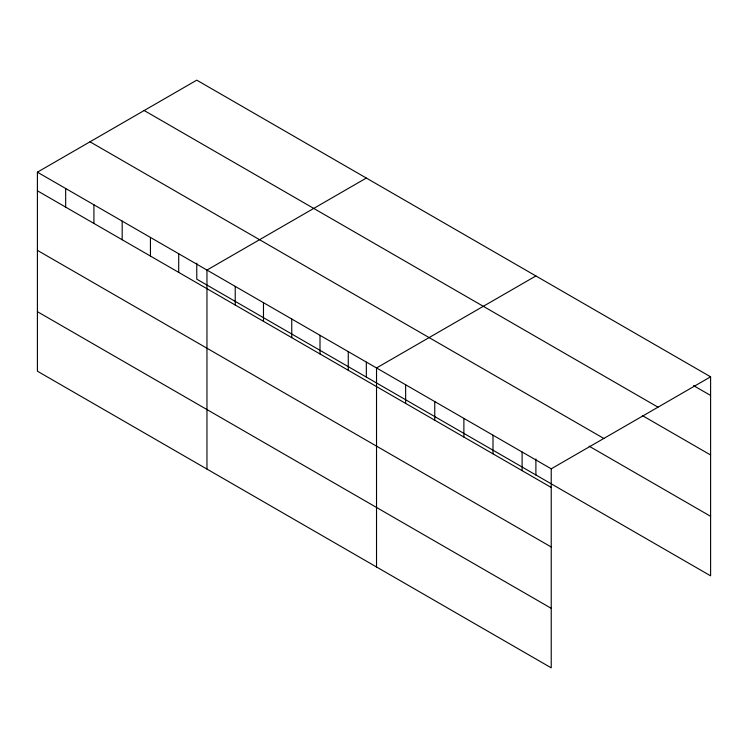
<?xml version="1.0" encoding="UTF-8"?>
<svg xmlns="http://www.w3.org/2000/svg" width="748" height="748" viewBox="0 0 748 748"><rect width="100%" height="100%" fill="white"/><g stroke="black" fill="none" stroke-linecap="round" stroke-linejoin="round"><path stroke-width="1.12" d="M37.4 172.171L551.229 468.818L551.229 667.842L37.4 371.186L37.4 172.171L196.771 80.158L710.6 376.814L710.6 575.829L196.771 279.182L196.771 263.156M366.333 178.052L206.962 270.065L206.962 469.09M535.895 275.947L376.524 367.96L376.524 566.984M551.229 468.818L710.6 376.814M693.527 385.594L710.6 395.449M144.177 110.517L658.006 407.174M642.326 415.561L710.6 454.98M89.994 141.802L603.823 438.459M589.115 446.163L710.6 516.307M37.4 190.805L551.229 487.462M37.4 250.337L551.229 546.994M37.4 311.664L551.229 608.32M535.895 458.945L535.895 474.971M522.113 452.016L522.113 470.651M492.997 435.205L492.997 453.84M463.882 418.394L463.882 437.038M434.756 401.583L434.756 420.226M405.64 384.771L405.64 403.415M366.333 362.191L366.333 377.076M348.269 351.644L348.269 370.288M320.004 335.328L320.004 353.972M291.748 319.013L291.748 337.657M263.483 302.697L263.483 321.341M235.227 286.381L235.227 305.025M178.707 253.75L178.707 272.394M150.442 237.434L150.442 256.068M122.186 221.118L122.186 239.753M93.921 204.802L93.921 223.437M65.665 188.487L65.665 207.121"/></g></svg>
